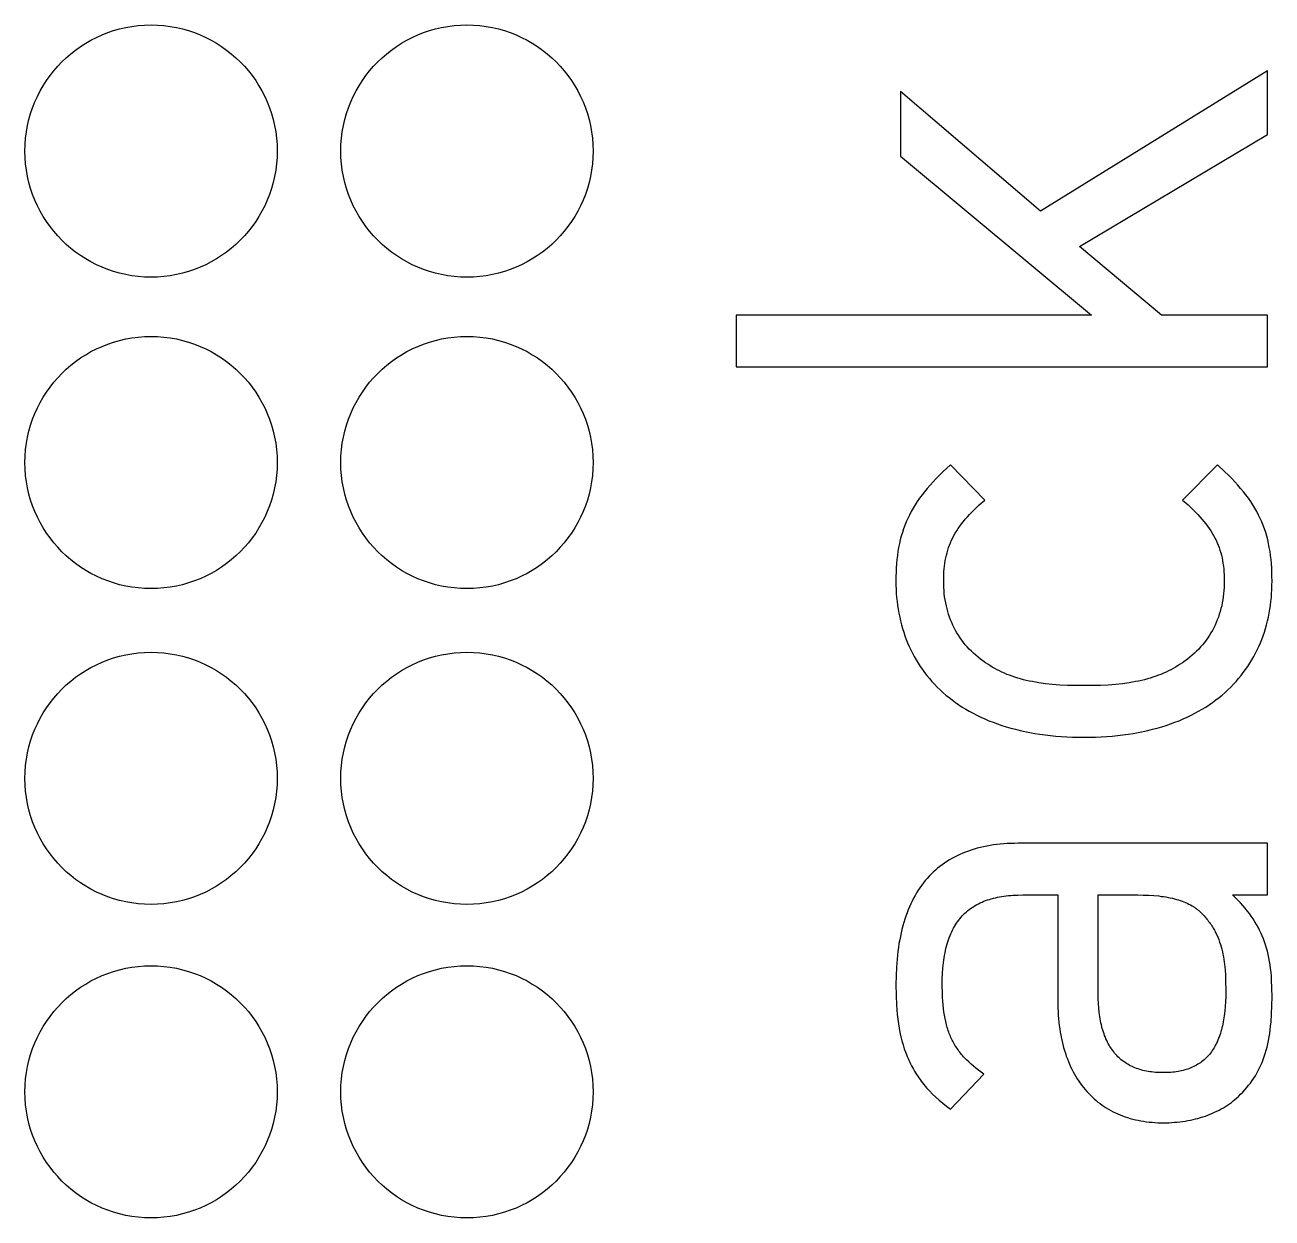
# Model space of a CAD drawing. Extents: x -34 to 366, y 525 to 825.
# Drawn here: x 52.52 to 62.83, y 655.52 to 665.39 of the extents above; entities that cross this region are included whole.
import ezdxf

# ---------------------------------------------------------------- set-up
doc = ezdxf.new("R2010")
doc.units = 0
doc.header["$MEASUREMENT"] = 0
doc.layers.add('ETCH', color=96, linetype='CONTINUOUS')

msp = doc.modelspace()

# ---------------------------------------------------------------- linework, layer by layer
at = {"layer": 'ETCH'}
for p, q in [((62.795, 665.007), (60.918, 663.845)), ((62.795, 664.479), (62.795, 665.007)), ((60.918, 663.845), (59.758, 664.835)), ((59.758, 664.835), (59.758, 664.302)), ((61.239, 663.555), (62.795, 664.479)), ((59.758, 664.302), (61.338, 662.986)), ((61.918, 662.986), (61.239, 663.555)), ((61.338, 662.986), (58.4, 662.986)), ((58.4, 662.986), (58.4, 662.559)), ((62.795, 662.986), (61.918, 662.986)), ((62.795, 662.559), (62.795, 662.986)), ((58.4, 662.559), (62.795, 662.559)), ((60.082, 661.663), (60.055, 661.636)), ((60.11, 661.691), (60.082, 661.663)), ((60.171, 661.747), (60.11, 661.691)), ((60.455, 661.457), (60.171, 661.747)), ((62.381, 661.747), (62.091, 661.457)), ((62.442, 661.691), (62.381, 661.747)), ((62.471, 661.663), (62.442, 661.691)), ((62.498, 661.636), (62.471, 661.663)), ((59.98, 661.553), (59.958, 661.526)), ((60.004, 661.581), (59.98, 661.553)), ((60.029, 661.608), (60.004, 661.581)), ((60.055, 661.636), (60.029, 661.608)), ((62.524, 661.608), (62.498, 661.636)), ((62.549, 661.581), (62.524, 661.608)), ((62.572, 661.553), (62.549, 661.581)), ((62.595, 661.526), (62.572, 661.553)), ((59.897, 661.444), (59.88, 661.417)), ((59.916, 661.472), (59.897, 661.444)), ((59.937, 661.499), (59.916, 661.472)), ((59.958, 661.526), (59.937, 661.499)), ((60.41, 661.416), (60.455, 661.457)), ((62.091, 661.457), (62.137, 661.416)), ((62.616, 661.499), (62.595, 661.526)), ((62.636, 661.472), (62.616, 661.499)), ((62.655, 661.444), (62.636, 661.472)), ((62.673, 661.417), (62.655, 661.444)), ((59.847, 661.361), (59.832, 661.333)), ((59.863, 661.389), (59.847, 661.361)), ((59.88, 661.417), (59.863, 661.389)), ((60.33, 661.337), (60.349, 661.357)), ((60.349, 661.357), (60.368, 661.376)), ((60.368, 661.376), (60.388, 661.396)), ((60.388, 661.396), (60.41, 661.416)), ((62.137, 661.416), (62.179, 661.376)), ((62.179, 661.376), (62.198, 661.357)), ((62.198, 661.357), (62.217, 661.337)), ((62.69, 661.389), (62.673, 661.417)), ((62.705, 661.361), (62.69, 661.389)), ((62.72, 661.333), (62.705, 661.361)), ((59.794, 661.247), (59.784, 661.218)), ((59.806, 661.276), (59.794, 661.247)), ((59.819, 661.305), (59.806, 661.276)), ((59.832, 661.333), (59.819, 661.305)), ((60.237, 661.222), (60.25, 661.241)), ((60.25, 661.241), (60.264, 661.26)), ((60.264, 661.26), (60.28, 661.279)), ((60.28, 661.279), (60.295, 661.299)), ((60.295, 661.299), (60.312, 661.318)), ((60.312, 661.318), (60.33, 661.337)), ((62.217, 661.337), (62.235, 661.318)), ((62.235, 661.318), (62.252, 661.299)), ((62.252, 661.299), (62.268, 661.279)), ((62.268, 661.279), (62.283, 661.26)), ((62.283, 661.26), (62.298, 661.241)), ((62.298, 661.241), (62.312, 661.222)), ((62.734, 661.305), (62.72, 661.333)), ((62.746, 661.276), (62.734, 661.305)), ((62.758, 661.247), (62.746, 661.276)), ((62.769, 661.218), (62.758, 661.247)), ((59.765, 661.158), (59.757, 661.127)), ((59.774, 661.188), (59.765, 661.158)), ((59.784, 661.218), (59.774, 661.188)), ((60.181, 661.124), (60.191, 661.144)), ((60.191, 661.144), (60.201, 661.164)), ((60.201, 661.164), (60.212, 661.183)), ((60.212, 661.183), (60.224, 661.203)), ((60.224, 661.203), (60.237, 661.222)), ((62.312, 661.222), (62.325, 661.203)), ((62.325, 661.203), (62.337, 661.183)), ((62.337, 661.183), (62.348, 661.164)), ((62.348, 661.164), (62.359, 661.144)), ((62.359, 661.144), (62.369, 661.124)), ((62.779, 661.188), (62.769, 661.218)), ((62.788, 661.158), (62.779, 661.188)), ((62.796, 661.127), (62.788, 661.158)), ((59.738, 661.032), (59.733, 660.999)), ((59.743, 661.064), (59.738, 661.032)), ((59.75, 661.096), (59.743, 661.064)), ((59.757, 661.127), (59.75, 661.096)), ((60.144, 661.021), (60.15, 661.043)), ((60.15, 661.043), (60.157, 661.063)), ((60.157, 661.063), (60.164, 661.084)), ((60.164, 661.084), (60.172, 661.104)), ((60.172, 661.104), (60.181, 661.124)), ((62.369, 661.124), (62.378, 661.104)), ((62.378, 661.104), (62.386, 661.084)), ((62.386, 661.084), (62.394, 661.063)), ((62.394, 661.063), (62.401, 661.043)), ((62.401, 661.043), (62.407, 661.021)), ((62.803, 661.096), (62.796, 661.127)), ((62.809, 661.064), (62.803, 661.096)), ((62.815, 661.032), (62.809, 661.064)), ((62.819, 660.999), (62.815, 661.032)), ((59.726, 660.931), (59.724, 660.896)), ((59.729, 660.966), (59.726, 660.931)), ((59.733, 660.999), (59.729, 660.966)), ((60.122, 660.91), (60.125, 660.933)), ((60.125, 660.933), (60.129, 660.956)), ((60.129, 660.956), (60.133, 660.978)), ((60.133, 660.978), (60.138, 661)), ((60.138, 661), (60.144, 661.021)), ((62.407, 661.021), (62.413, 661)), ((62.413, 661), (62.418, 660.978)), ((62.418, 660.978), (62.423, 660.956)), ((62.423, 660.956), (62.426, 660.933)), ((62.426, 660.933), (62.43, 660.91)), ((62.823, 660.966), (62.819, 660.999)), ((62.826, 660.931), (62.823, 660.966)), ((62.829, 660.896), (62.826, 660.931)), ((59.722, 660.861), (59.721, 660.824)), ((59.724, 660.896), (59.722, 660.861)), ((60.116, 660.813), (60.117, 660.838)), ((60.117, 660.838), (60.118, 660.863)), ((60.118, 660.863), (60.12, 660.887)), ((60.12, 660.887), (60.122, 660.91)), ((62.43, 660.91), (62.432, 660.887)), ((62.432, 660.887), (62.434, 660.863)), ((62.434, 660.863), (62.436, 660.838)), ((62.436, 660.838), (62.436, 660.813)), ((62.83, 660.861), (62.829, 660.896)), ((62.831, 660.824), (62.83, 660.861)), ((59.721, 660.824), (59.721, 660.787)), ((59.721, 660.787), (59.721, 660.753)), ((59.721, 660.753), (59.722, 660.718)), ((60.116, 660.787), (60.116, 660.813)), ((60.116, 660.76), (60.116, 660.787)), ((60.117, 660.734), (60.116, 660.76)), ((60.119, 660.708), (60.117, 660.734)), ((62.435, 660.734), (62.434, 660.708)), ((62.436, 660.76), (62.435, 660.734)), ((62.436, 660.813), (62.437, 660.787)), ((62.437, 660.787), (62.436, 660.76)), ((62.83, 660.718), (62.831, 660.753)), ((62.832, 660.787), (62.831, 660.824)), ((62.831, 660.753), (62.832, 660.787)), ((59.722, 660.718), (59.724, 660.685)), ((59.724, 660.685), (59.727, 660.651)), ((59.727, 660.651), (59.73, 660.618)), ((60.121, 660.682), (60.119, 660.708)), ((60.124, 660.657), (60.121, 660.682)), ((60.128, 660.632), (60.124, 660.657)), ((60.133, 660.607), (60.128, 660.632)), ((62.424, 660.632), (62.42, 660.607)), ((62.428, 660.657), (62.424, 660.632)), ((62.431, 660.682), (62.428, 660.657)), ((62.434, 660.708), (62.431, 660.682)), ((62.822, 660.618), (62.826, 660.651)), ((62.826, 660.651), (62.828, 660.685)), ((62.828, 660.685), (62.83, 660.718)), ((59.73, 660.618), (59.734, 660.585)), ((59.734, 660.585), (59.739, 660.553)), ((59.739, 660.553), (59.745, 660.52)), ((59.745, 660.52), (59.752, 660.488)), ((60.138, 660.583), (60.133, 660.607)), ((60.144, 660.559), (60.138, 660.583)), ((60.15, 660.535), (60.144, 660.559)), ((60.157, 660.512), (60.15, 660.535)), ((62.403, 660.535), (62.395, 660.512)), ((62.409, 660.559), (62.403, 660.535)), ((62.415, 660.583), (62.409, 660.559)), ((62.42, 660.607), (62.415, 660.583)), ((62.801, 660.488), (62.807, 660.52)), ((62.807, 660.52), (62.813, 660.553)), ((62.813, 660.553), (62.818, 660.585)), ((62.818, 660.585), (62.822, 660.618)), ((59.752, 660.488), (59.759, 660.457)), ((59.759, 660.457), (59.767, 660.426)), ((59.767, 660.426), (59.775, 660.395)), ((60.165, 660.489), (60.157, 660.512)), ((60.173, 660.466), (60.165, 660.489)), ((60.183, 660.444), (60.173, 660.466)), ((60.193, 660.422), (60.183, 660.444)), ((60.203, 660.4), (60.193, 660.422)), ((62.36, 660.422), (62.349, 660.4)), ((62.37, 660.444), (62.36, 660.422)), ((62.379, 660.466), (62.37, 660.444)), ((62.388, 660.489), (62.379, 660.466)), ((62.395, 660.512), (62.388, 660.489)), ((62.777, 660.395), (62.786, 660.426)), ((62.786, 660.426), (62.794, 660.457)), ((62.794, 660.457), (62.801, 660.488)), ((59.775, 660.395), (59.785, 660.364)), ((59.785, 660.364), (59.795, 660.334)), ((59.795, 660.334), (59.806, 660.304)), ((60.214, 660.379), (60.203, 660.4)), ((60.226, 660.358), (60.214, 660.379)), ((60.239, 660.338), (60.226, 660.358)), ((60.252, 660.318), (60.239, 660.338)), ((60.266, 660.298), (60.252, 660.318)), ((62.301, 660.318), (62.287, 660.298)), ((62.314, 660.338), (62.301, 660.318)), ((62.326, 660.358), (62.314, 660.338)), ((62.338, 660.379), (62.326, 660.358)), ((62.349, 660.4), (62.338, 660.379)), ((62.746, 660.304), (62.757, 660.334)), ((62.757, 660.334), (62.768, 660.364)), ((62.768, 660.364), (62.777, 660.395)), ((59.806, 660.304), (59.818, 660.275)), ((59.818, 660.275), (59.831, 660.246)), ((59.831, 660.246), (59.844, 660.217)), ((59.844, 660.217), (59.858, 660.189)), ((60.28, 660.279), (60.266, 660.298)), ((60.295, 660.26), (60.28, 660.279)), ((60.311, 660.242), (60.295, 660.26)), ((60.328, 660.224), (60.311, 660.242)), ((60.345, 660.206), (60.328, 660.224)), ((62.225, 660.224), (62.208, 660.206)), ((62.241, 660.242), (62.225, 660.224)), ((62.257, 660.26), (62.241, 660.242)), ((62.272, 660.279), (62.257, 660.26)), ((62.287, 660.298), (62.272, 660.279)), ((62.695, 660.189), (62.709, 660.217)), ((62.709, 660.217), (62.722, 660.246)), ((62.722, 660.246), (62.735, 660.275)), ((62.735, 660.275), (62.746, 660.304)), ((59.858, 660.189), (59.873, 660.162)), ((59.873, 660.162), (59.888, 660.134)), ((59.888, 660.134), (59.905, 660.107)), ((59.905, 660.107), (59.922, 660.081)), ((60.363, 660.189), (60.345, 660.206)), ((60.381, 660.173), (60.363, 660.189)), ((60.4, 660.157), (60.381, 660.173)), ((60.42, 660.141), (60.4, 660.157)), ((60.44, 660.126), (60.42, 660.141)), ((60.461, 660.111), (60.44, 660.126)), ((60.48, 660.099), (60.461, 660.111)), ((62.091, 660.111), (62.072, 660.099)), ((62.112, 660.126), (62.091, 660.111)), ((62.133, 660.141), (62.112, 660.126)), ((62.152, 660.157), (62.133, 660.141)), ((62.171, 660.173), (62.152, 660.157)), ((62.19, 660.189), (62.171, 660.173)), ((62.208, 660.206), (62.19, 660.189)), ((62.631, 660.081), (62.648, 660.107)), ((62.648, 660.107), (62.664, 660.134)), ((62.664, 660.134), (62.68, 660.162)), ((62.68, 660.162), (62.695, 660.189)), ((59.922, 660.081), (59.94, 660.055)), ((59.94, 660.055), (59.958, 660.03)), ((59.958, 660.03), (59.977, 660.005)), ((59.977, 660.005), (59.998, 659.98)), ((60.499, 660.087), (60.48, 660.099)), ((60.518, 660.075), (60.499, 660.087)), ((60.538, 660.064), (60.518, 660.075)), ((60.557, 660.053), (60.538, 660.064)), ((60.577, 660.043), (60.557, 660.053)), ((60.598, 660.033), (60.577, 660.043)), ((60.618, 660.024), (60.598, 660.033)), ((60.639, 660.015), (60.618, 660.024)), ((60.661, 660.007), (60.639, 660.015)), ((60.683, 659.999), (60.661, 660.007)), ((61.892, 660.007), (61.87, 659.999)), ((61.913, 660.015), (61.892, 660.007)), ((61.934, 660.024), (61.913, 660.015)), ((61.955, 660.033), (61.934, 660.024)), ((61.975, 660.043), (61.955, 660.033)), ((61.995, 660.053), (61.975, 660.043)), ((62.015, 660.064), (61.995, 660.053)), ((62.034, 660.075), (62.015, 660.064)), ((62.054, 660.087), (62.034, 660.075)), ((62.072, 660.099), (62.054, 660.087)), ((62.555, 659.98), (62.575, 660.005)), ((62.575, 660.005), (62.594, 660.03)), ((62.594, 660.03), (62.613, 660.055)), ((62.613, 660.055), (62.631, 660.081)), ((59.998, 659.98), (60.019, 659.956)), ((60.019, 659.956), (60.04, 659.933)), ((60.04, 659.933), (60.063, 659.91)), ((60.063, 659.91), (60.086, 659.887)), ((60.705, 659.991), (60.683, 659.999)), ((60.728, 659.984), (60.705, 659.991)), ((60.751, 659.977), (60.728, 659.984)), ((60.775, 659.971), (60.751, 659.977)), ((60.799, 659.965), (60.775, 659.971)), ((60.824, 659.96), (60.799, 659.965)), ((60.85, 659.955), (60.824, 659.96)), ((60.876, 659.95), (60.85, 659.955)), ((60.902, 659.946), (60.876, 659.95)), ((60.957, 659.938), (60.902, 659.946)), ((61.015, 659.932), (60.957, 659.938)), ((61.076, 659.927), (61.015, 659.932)), ((61.139, 659.924), (61.076, 659.927)), ((61.206, 659.922), (61.139, 659.924)), ((61.276, 659.922), (61.206, 659.922)), ((61.346, 659.922), (61.276, 659.922)), ((61.413, 659.924), (61.346, 659.922)), ((61.477, 659.927), (61.413, 659.924)), ((61.537, 659.932), (61.477, 659.927)), ((61.595, 659.938), (61.537, 659.932)), ((61.65, 659.946), (61.595, 659.938)), ((61.677, 659.95), (61.65, 659.946)), ((61.703, 659.955), (61.677, 659.95)), ((61.728, 659.96), (61.703, 659.955)), ((61.753, 659.965), (61.728, 659.96)), ((61.777, 659.971), (61.753, 659.965)), ((61.801, 659.977), (61.777, 659.971)), ((61.825, 659.984), (61.801, 659.977)), ((61.847, 659.991), (61.825, 659.984)), ((61.87, 659.999), (61.847, 659.991)), ((62.467, 659.887), (62.49, 659.91)), ((62.49, 659.91), (62.512, 659.933)), ((62.512, 659.933), (62.534, 659.956)), ((62.534, 659.956), (62.555, 659.98)), ((60.086, 659.887), (60.11, 659.865)), ((60.11, 659.865), (60.134, 659.844)), ((60.134, 659.844), (60.16, 659.823)), ((60.16, 659.823), (60.186, 659.803)), ((60.186, 659.803), (60.213, 659.783)), ((62.34, 659.783), (62.367, 659.803)), ((62.367, 659.803), (62.393, 659.823)), ((62.393, 659.823), (62.418, 659.844)), ((62.418, 659.844), (62.443, 659.865)), ((62.443, 659.865), (62.467, 659.887)), ((60.213, 659.783), (60.241, 659.764)), ((60.241, 659.764), (60.269, 659.745)), ((60.269, 659.745), (60.298, 659.727)), ((60.298, 659.727), (60.328, 659.71)), ((60.328, 659.71), (60.359, 659.693)), ((60.359, 659.693), (60.391, 659.677)), ((62.162, 659.677), (62.193, 659.693)), ((62.193, 659.693), (62.224, 659.71)), ((62.224, 659.71), (62.254, 659.727)), ((62.254, 659.727), (62.283, 659.745)), ((62.283, 659.745), (62.312, 659.764)), ((62.312, 659.764), (62.34, 659.783)), ((60.391, 659.677), (60.423, 659.661)), ((60.423, 659.661), (60.456, 659.646)), ((60.456, 659.646), (60.49, 659.632)), ((60.49, 659.632), (60.524, 659.619)), ((60.524, 659.619), (60.56, 659.606)), ((60.56, 659.606), (60.596, 659.593)), ((60.596, 659.593), (60.633, 659.582)), ((61.92, 659.582), (61.957, 659.593)), ((61.957, 659.593), (61.993, 659.606)), ((61.993, 659.606), (62.028, 659.619)), ((62.028, 659.619), (62.063, 659.632)), ((62.063, 659.632), (62.097, 659.646)), ((62.097, 659.646), (62.13, 659.661)), ((62.13, 659.661), (62.162, 659.677)), ((60.633, 659.582), (60.67, 659.571)), ((60.67, 659.571), (60.709, 659.561)), ((60.709, 659.561), (60.748, 659.551)), ((60.748, 659.551), (60.788, 659.542)), ((60.788, 659.542), (60.828, 659.534)), ((60.828, 659.534), (60.87, 659.527)), ((60.87, 659.527), (60.912, 659.52)), ((60.912, 659.52), (60.955, 659.514)), ((60.955, 659.514), (60.998, 659.509)), ((60.998, 659.509), (61.043, 659.505)), ((61.043, 659.505), (61.088, 659.501)), ((61.088, 659.501), (61.134, 659.498)), ((61.134, 659.498), (61.181, 659.496)), ((61.181, 659.496), (61.276, 659.495)), ((61.276, 659.495), (61.372, 659.496)), ((61.372, 659.496), (61.419, 659.498)), ((61.419, 659.498), (61.465, 659.501)), ((61.465, 659.501), (61.51, 659.505)), ((61.51, 659.505), (61.554, 659.509)), ((61.554, 659.509), (61.598, 659.514)), ((61.598, 659.514), (61.641, 659.52)), ((61.641, 659.52), (61.683, 659.527)), ((61.683, 659.527), (61.724, 659.534)), ((61.724, 659.534), (61.765, 659.542)), ((61.765, 659.542), (61.805, 659.551)), ((61.805, 659.551), (61.844, 659.561)), ((61.844, 659.561), (61.882, 659.571)), ((61.882, 659.571), (61.92, 659.582)), ((60.344, 658.562), (60.32, 658.554)), ((60.369, 658.57), (60.344, 658.562)), ((60.394, 658.577), (60.369, 658.57)), ((60.42, 658.583), (60.394, 658.577)), ((60.446, 658.589), (60.42, 658.583)), ((60.473, 658.595), (60.446, 658.589)), ((60.5, 658.599), (60.473, 658.595)), ((60.527, 658.604), (60.5, 658.599)), ((60.555, 658.607), (60.527, 658.604)), ((60.584, 658.611), (60.555, 658.607)), ((60.613, 658.613), (60.584, 658.611)), ((60.642, 658.615), (60.613, 658.613)), ((60.672, 658.616), (60.642, 658.615)), ((60.702, 658.617), (60.672, 658.616)), ((60.733, 658.618), (60.702, 658.617)), ((62.795, 658.618), (60.733, 658.618)), ((62.795, 658.191), (62.795, 658.618)), ((60.123, 658.454), (60.103, 658.44)), ((60.143, 658.468), (60.123, 658.454)), ((60.163, 658.48), (60.143, 658.468)), ((60.184, 658.493), (60.163, 658.48)), ((60.206, 658.504), (60.184, 658.493)), ((60.228, 658.515), (60.206, 658.504)), ((60.25, 658.526), (60.228, 658.515)), ((60.273, 658.536), (60.25, 658.526)), ((60.296, 658.545), (60.273, 658.536)), ((60.32, 658.554), (60.296, 658.545)), ((60.012, 658.362), (59.995, 658.345)), ((60.029, 658.379), (60.012, 658.362)), ((60.047, 658.395), (60.029, 658.379)), ((60.065, 658.411), (60.047, 658.395)), ((60.084, 658.426), (60.065, 658.411)), ((60.103, 658.44), (60.084, 658.426)), ((59.919, 658.25), (59.905, 658.229)), ((59.933, 658.27), (59.919, 658.25)), ((59.948, 658.29), (59.933, 658.27)), ((59.964, 658.309), (59.948, 658.29)), ((59.979, 658.327), (59.964, 658.309)), ((59.995, 658.345), (59.979, 658.327)), ((59.867, 658.163), (59.855, 658.14)), ((59.879, 658.186), (59.867, 658.163)), ((59.892, 658.208), (59.879, 658.186)), ((59.905, 658.229), (59.892, 658.208)), ((60.448, 658.138), (60.463, 658.144)), ((60.463, 658.144), (60.478, 658.149)), ((60.478, 658.149), (60.494, 658.154)), ((60.494, 658.154), (60.51, 658.159)), ((60.51, 658.159), (60.527, 658.163)), ((60.527, 658.163), (60.544, 658.168)), ((60.544, 658.168), (60.561, 658.171)), ((60.561, 658.171), (60.578, 658.175)), ((60.578, 658.175), (60.596, 658.178)), ((60.596, 658.178), (60.614, 658.181)), ((60.614, 658.181), (60.632, 658.183)), ((60.632, 658.183), (60.651, 658.185)), ((60.651, 658.185), (60.67, 658.187)), ((60.67, 658.187), (60.689, 658.188)), ((60.689, 658.188), (60.729, 658.19)), ((60.729, 658.19), (60.77, 658.191)), ((60.77, 658.191), (61.06, 658.191)), ((61.06, 658.191), (61.06, 657.314)), ((61.394, 658.191), (61.721, 658.191)), ((61.394, 657.373), (61.394, 658.191)), ((61.721, 658.191), (61.767, 658.19)), ((61.767, 658.19), (61.812, 658.189)), ((61.812, 658.189), (61.855, 658.186)), ((61.855, 658.186), (61.896, 658.182)), ((61.896, 658.182), (61.915, 658.179)), ((61.915, 658.179), (61.935, 658.177)), ((61.935, 658.177), (61.953, 658.174)), ((61.953, 658.174), (61.972, 658.17)), ((61.972, 658.17), (61.99, 658.167)), ((61.99, 658.167), (62.007, 658.163)), ((62.007, 658.163), (62.024, 658.159)), ((62.024, 658.159), (62.041, 658.154)), ((62.041, 658.154), (62.057, 658.15)), ((62.057, 658.15), (62.073, 658.145)), ((62.073, 658.145), (62.088, 658.139)), ((62.527, 658.169), (62.505, 658.191)), ((62.505, 658.191), (62.795, 658.191)), ((62.549, 658.147), (62.527, 658.169)), ((62.57, 658.125), (62.549, 658.147)), ((59.813, 658.042), (59.803, 658.016)), ((59.823, 658.067), (59.813, 658.042)), ((59.833, 658.092), (59.823, 658.067)), ((59.844, 658.116), (59.833, 658.092)), ((59.855, 658.14), (59.844, 658.116)), ((60.292, 658.039), (60.303, 658.049)), ((60.303, 658.049), (60.314, 658.059)), ((60.314, 658.059), (60.326, 658.069)), ((60.326, 658.069), (60.338, 658.078)), ((60.338, 658.078), (60.351, 658.087)), ((60.351, 658.087), (60.364, 658.095)), ((60.364, 658.095), (60.377, 658.103)), ((60.377, 658.103), (60.391, 658.111)), ((60.391, 658.111), (60.404, 658.118)), ((60.404, 658.118), (60.419, 658.125)), ((60.419, 658.125), (60.433, 658.132)), ((60.433, 658.132), (60.448, 658.138)), ((62.088, 658.139), (62.103, 658.134)), ((62.103, 658.134), (62.117, 658.128)), ((62.117, 658.128), (62.131, 658.122)), ((62.131, 658.122), (62.144, 658.115)), ((62.144, 658.115), (62.157, 658.108)), ((62.157, 658.108), (62.17, 658.101)), ((62.17, 658.101), (62.182, 658.094)), ((62.182, 658.094), (62.188, 658.09)), ((62.188, 658.09), (62.194, 658.086)), ((62.194, 658.086), (62.199, 658.082)), ((62.199, 658.082), (62.205, 658.078)), ((62.205, 658.078), (62.21, 658.074)), ((62.21, 658.074), (62.216, 658.07)), ((62.216, 658.07), (62.221, 658.065)), ((62.221, 658.065), (62.226, 658.061)), ((62.226, 658.061), (62.231, 658.056)), ((62.231, 658.056), (62.236, 658.052)), ((62.236, 658.052), (62.241, 658.047)), ((62.241, 658.047), (62.245, 658.043)), ((62.245, 658.043), (62.262, 658.025)), ((62.59, 658.103), (62.57, 658.125)), ((62.608, 658.081), (62.59, 658.103)), ((62.626, 658.059), (62.608, 658.081)), ((62.644, 658.037), (62.626, 658.059)), ((59.786, 657.962), (59.778, 657.935)), ((59.794, 657.99), (59.786, 657.962)), ((59.803, 658.016), (59.794, 657.99)), ((60.205, 657.929), (60.213, 657.943)), ((60.213, 657.943), (60.222, 657.956)), ((60.222, 657.956), (60.231, 657.969)), ((60.231, 657.969), (60.24, 657.982)), ((60.24, 657.982), (60.25, 657.994)), ((60.25, 657.994), (60.26, 658.006)), ((60.26, 658.006), (60.27, 658.017)), ((60.27, 658.017), (60.281, 658.028)), ((60.281, 658.028), (60.292, 658.039)), ((62.262, 658.025), (62.27, 658.017)), ((62.27, 658.017), (62.278, 658.008)), ((62.278, 658.008), (62.286, 657.999)), ((62.286, 657.999), (62.293, 657.99)), ((62.293, 657.99), (62.3, 657.981)), ((62.3, 657.981), (62.307, 657.972)), ((62.307, 657.972), (62.314, 657.963)), ((62.314, 657.963), (62.32, 657.954)), ((62.32, 657.954), (62.327, 657.945)), ((62.327, 657.945), (62.333, 657.936)), ((62.66, 658.014), (62.644, 658.037)), ((62.675, 657.992), (62.66, 658.014)), ((62.69, 657.969), (62.675, 657.992)), ((62.704, 657.947), (62.69, 657.969)), ((62.717, 657.923), (62.704, 657.947)), ((59.758, 657.848), (59.752, 657.818)), ((59.764, 657.878), (59.758, 657.848)), ((59.771, 657.906), (59.764, 657.878)), ((59.778, 657.935), (59.771, 657.906)), ((60.156, 657.82), (60.162, 657.837)), ((60.162, 657.837), (60.169, 657.854)), ((60.169, 657.854), (60.175, 657.869)), ((60.175, 657.869), (60.182, 657.885)), ((60.182, 657.885), (60.19, 657.9)), ((60.19, 657.9), (60.197, 657.915)), ((60.197, 657.915), (60.205, 657.929)), ((62.333, 657.936), (62.339, 657.926)), ((62.339, 657.926), (62.344, 657.917)), ((62.344, 657.917), (62.35, 657.908)), ((62.35, 657.908), (62.355, 657.898)), ((62.355, 657.898), (62.36, 657.889)), ((62.36, 657.889), (62.365, 657.879)), ((62.365, 657.879), (62.375, 657.86)), ((62.375, 657.86), (62.383, 657.841)), ((62.383, 657.841), (62.391, 657.821)), ((62.729, 657.9), (62.717, 657.923)), ((62.74, 657.876), (62.729, 657.9)), ((62.751, 657.852), (62.74, 657.876)), ((62.761, 657.828), (62.751, 657.852)), ((59.742, 657.756), (59.737, 657.725)), ((59.746, 657.788), (59.742, 657.756)), ((59.752, 657.818), (59.746, 657.788)), ((60.131, 657.73), (60.135, 657.749)), ((60.135, 657.749), (60.14, 657.768)), ((60.14, 657.768), (60.145, 657.786)), ((60.145, 657.786), (60.151, 657.803)), ((60.151, 657.803), (60.156, 657.82)), ((62.391, 657.821), (62.398, 657.801)), ((62.398, 657.801), (62.405, 657.782)), ((62.405, 657.782), (62.411, 657.761)), ((62.411, 657.761), (62.417, 657.741)), ((62.417, 657.741), (62.422, 657.721)), ((62.77, 657.803), (62.761, 657.828)), ((62.778, 657.777), (62.77, 657.803)), ((62.786, 657.751), (62.778, 657.777)), ((62.793, 657.725), (62.786, 657.751)), ((59.73, 657.659), (59.725, 657.592)), ((59.737, 657.725), (59.73, 657.659)), ((60.109, 657.586), (60.114, 657.629)), ((60.114, 657.629), (60.117, 657.65)), ((60.117, 657.65), (60.12, 657.671)), ((60.12, 657.671), (60.123, 657.691)), ((60.123, 657.691), (60.127, 657.711)), ((60.127, 657.711), (60.131, 657.73)), ((62.422, 657.721), (62.426, 657.7)), ((62.426, 657.7), (62.43, 657.679)), ((62.43, 657.679), (62.433, 657.658)), ((62.433, 657.658), (62.436, 657.637)), ((62.436, 657.637), (62.439, 657.615)), ((62.8, 657.698), (62.793, 657.725)), ((62.806, 657.67), (62.8, 657.698)), ((62.811, 657.641), (62.806, 657.67)), ((62.815, 657.612), (62.811, 657.641)), ((59.725, 657.592), (59.722, 657.522)), ((60.104, 657.493), (60.106, 657.54)), ((60.106, 657.54), (60.109, 657.586)), ((62.439, 657.615), (62.443, 657.572)), ((62.443, 657.572), (62.446, 657.527)), ((62.446, 657.527), (62.448, 657.483)), ((62.819, 657.582), (62.815, 657.612)), ((62.823, 657.552), (62.819, 657.582)), ((62.826, 657.52), (62.823, 657.552)), ((59.722, 657.522), (59.721, 657.45)), ((59.721, 657.45), (59.722, 657.363)), ((60.103, 657.444), (60.104, 657.493)), ((60.105, 657.376), (60.103, 657.444)), ((62.448, 657.483), (62.449, 657.391)), ((62.828, 657.488), (62.826, 657.52)), ((62.831, 657.42), (62.828, 657.488)), ((59.722, 657.363), (59.726, 657.28)), ((60.106, 657.344), (60.105, 657.376)), ((60.108, 657.312), (60.106, 657.344)), ((61.394, 657.332), (61.394, 657.373)), ((61.396, 657.293), (61.394, 657.332)), ((62.449, 657.348), (62.447, 657.307)), ((62.449, 657.391), (62.449, 657.348)), ((62.832, 657.349), (62.831, 657.42)), ((62.831, 657.275), (62.832, 657.349)), ((59.726, 657.28), (59.729, 657.24)), ((59.729, 657.24), (59.732, 657.201)), ((60.111, 657.282), (60.108, 657.312)), ((60.114, 657.252), (60.111, 657.282)), ((60.117, 657.224), (60.114, 657.252)), ((60.122, 657.196), (60.117, 657.224)), ((61.06, 657.314), (61.061, 657.253)), ((61.061, 657.253), (61.062, 657.224)), ((61.062, 657.224), (61.064, 657.195)), ((61.398, 657.255), (61.396, 657.293)), ((61.402, 657.219), (61.398, 657.255)), ((61.407, 657.184), (61.402, 657.219)), ((62.441, 657.229), (62.437, 657.192)), ((62.445, 657.267), (62.441, 657.229)), ((62.447, 657.307), (62.445, 657.267)), ((62.828, 657.206), (62.831, 657.275)), ((59.732, 657.201), (59.737, 657.163)), ((59.737, 657.163), (59.742, 657.125)), ((59.742, 657.125), (59.748, 657.089)), ((60.127, 657.169), (60.122, 657.196)), ((60.133, 657.143), (60.127, 657.169)), ((60.139, 657.117), (60.133, 657.143)), ((60.146, 657.093), (60.139, 657.117)), ((61.064, 657.195), (61.066, 657.166)), ((61.066, 657.166), (61.069, 657.138)), ((61.069, 657.138), (61.072, 657.11)), ((61.41, 657.167), (61.407, 657.184)), ((61.413, 657.15), (61.41, 657.167)), ((61.416, 657.133), (61.413, 657.15)), ((61.42, 657.117), (61.416, 657.133)), ((61.424, 657.101), (61.42, 657.117)), ((62.425, 657.123), (62.421, 657.107)), ((62.428, 657.14), (62.425, 657.123)), ((62.431, 657.157), (62.428, 657.14)), ((62.437, 657.192), (62.431, 657.157)), ((62.82, 657.107), (62.823, 657.139)), ((62.823, 657.139), (62.828, 657.206)), ((59.748, 657.089), (59.754, 657.053)), ((59.754, 657.053), (59.762, 657.018)), ((59.762, 657.018), (59.771, 656.984)), ((60.15, 657.081), (60.146, 657.093)), ((60.154, 657.069), (60.15, 657.081)), ((60.158, 657.057), (60.154, 657.069)), ((60.162, 657.045), (60.158, 657.057)), ((60.167, 657.034), (60.162, 657.045)), ((60.172, 657.023), (60.167, 657.034)), ((60.176, 657.012), (60.172, 657.023)), ((60.181, 657.001), (60.176, 657.012)), ((61.072, 657.11), (61.076, 657.083)), ((61.076, 657.083), (61.08, 657.056)), ((61.08, 657.056), (61.085, 657.03)), ((61.085, 657.03), (61.09, 657.004)), ((61.428, 657.086), (61.424, 657.101)), ((61.432, 657.071), (61.428, 657.086)), ((61.437, 657.056), (61.432, 657.071)), ((61.442, 657.041), (61.437, 657.056)), ((61.447, 657.027), (61.442, 657.041)), ((61.453, 657.013), (61.447, 657.027)), ((61.458, 657), (61.453, 657.013)), ((62.395, 657.016), (62.389, 657.002)), ((62.4, 657.03), (62.395, 657.016)), ((62.404, 657.045), (62.4, 657.03)), ((62.409, 657.06), (62.404, 657.045)), ((62.413, 657.075), (62.409, 657.06)), ((62.417, 657.091), (62.413, 657.075)), ((62.421, 657.107), (62.417, 657.091)), ((62.802, 656.988), (62.807, 657.016)), ((62.807, 657.016), (62.812, 657.046)), ((62.812, 657.046), (62.816, 657.076)), ((62.816, 657.076), (62.82, 657.107)), ((59.771, 656.984), (59.78, 656.951)), ((59.78, 656.951), (59.79, 656.918)), ((59.79, 656.918), (59.802, 656.886)), ((60.187, 656.99), (60.181, 657.001)), ((60.192, 656.98), (60.187, 656.99)), ((60.198, 656.969), (60.192, 656.98)), ((60.203, 656.959), (60.198, 656.969)), ((60.209, 656.949), (60.203, 656.959)), ((60.216, 656.938), (60.209, 656.949)), ((60.222, 656.928), (60.216, 656.938)), ((60.229, 656.919), (60.222, 656.928)), ((60.235, 656.909), (60.229, 656.919)), ((60.242, 656.899), (60.235, 656.909)), ((61.09, 657.004), (61.096, 656.978)), ((61.096, 656.978), (61.102, 656.953)), ((61.102, 656.953), (61.108, 656.929)), ((61.108, 656.929), (61.115, 656.905)), ((61.464, 656.987), (61.458, 657)), ((61.471, 656.974), (61.464, 656.987)), ((61.477, 656.961), (61.471, 656.974)), ((61.484, 656.949), (61.477, 656.961)), ((61.491, 656.937), (61.484, 656.949)), ((61.498, 656.926), (61.491, 656.937)), ((61.506, 656.914), (61.498, 656.926)), ((61.514, 656.903), (61.506, 656.914)), ((62.345, 656.915), (62.337, 656.904)), ((62.352, 656.926), (62.345, 656.915)), ((62.359, 656.938), (62.352, 656.926)), ((62.365, 656.95), (62.359, 656.938)), ((62.372, 656.963), (62.365, 656.95)), ((62.378, 656.976), (62.372, 656.963)), ((62.384, 656.989), (62.378, 656.976)), ((62.389, 657.002), (62.384, 656.989)), ((62.775, 656.88), (62.783, 656.906)), ((62.783, 656.906), (62.79, 656.933)), ((62.79, 656.933), (62.796, 656.96)), ((62.796, 656.96), (62.802, 656.988)), ((59.802, 656.886), (59.808, 656.87)), ((59.808, 656.87), (59.814, 656.854)), ((59.814, 656.854), (59.821, 656.839)), ((59.821, 656.839), (59.828, 656.823)), ((59.828, 656.823), (59.835, 656.808)), ((59.835, 656.808), (59.842, 656.793)), ((60.249, 656.89), (60.242, 656.899)), ((60.257, 656.88), (60.249, 656.89)), ((60.264, 656.871), (60.257, 656.88)), ((60.272, 656.862), (60.264, 656.871)), ((60.28, 656.853), (60.272, 656.862)), ((60.288, 656.844), (60.28, 656.853)), ((60.305, 656.826), (60.288, 656.844)), ((60.323, 656.809), (60.305, 656.826)), ((60.342, 656.792), (60.323, 656.809)), ((61.115, 656.905), (61.123, 656.881)), ((61.123, 656.881), (61.13, 656.858)), ((61.13, 656.858), (61.139, 656.835)), ((61.139, 656.835), (61.147, 656.813)), ((61.147, 656.813), (61.157, 656.791)), ((61.522, 656.893), (61.514, 656.903)), ((61.53, 656.882), (61.522, 656.893)), ((61.539, 656.872), (61.53, 656.882)), ((61.548, 656.863), (61.539, 656.872)), ((61.557, 656.853), (61.548, 656.863)), ((61.566, 656.844), (61.557, 656.853)), ((61.576, 656.836), (61.566, 656.844)), ((61.585, 656.827), (61.576, 656.836)), ((61.596, 656.819), (61.585, 656.827)), ((61.606, 656.812), (61.596, 656.819)), ((61.617, 656.804), (61.606, 656.812)), ((61.628, 656.797), (61.617, 656.804)), ((62.239, 656.803), (62.228, 656.796)), ((62.249, 656.811), (62.239, 656.803)), ((62.259, 656.819), (62.249, 656.811)), ((62.269, 656.827), (62.259, 656.819)), ((62.278, 656.835), (62.269, 656.827)), ((62.288, 656.844), (62.278, 656.835)), ((62.296, 656.853), (62.288, 656.844)), ((62.305, 656.862), (62.296, 656.853)), ((62.314, 656.872), (62.305, 656.862)), ((62.322, 656.882), (62.314, 656.872)), ((62.33, 656.893), (62.322, 656.882)), ((62.337, 656.904), (62.33, 656.893)), ((62.739, 656.783), (62.749, 656.806)), ((62.749, 656.806), (62.758, 656.83)), ((62.758, 656.83), (62.767, 656.855)), ((62.767, 656.855), (62.775, 656.88)), ((59.842, 656.793), (59.85, 656.778)), ((59.85, 656.778), (59.858, 656.764)), ((59.858, 656.764), (59.866, 656.749)), ((59.866, 656.749), (59.874, 656.734)), ((59.874, 656.734), (59.883, 656.72)), ((59.883, 656.72), (59.892, 656.706)), ((59.892, 656.706), (59.901, 656.692)), ((60.171, 656.419), (60.449, 656.709)), ((60.362, 656.775), (60.342, 656.792)), ((60.382, 656.758), (60.362, 656.775)), ((60.404, 656.741), (60.382, 656.758)), ((60.426, 656.725), (60.404, 656.741)), ((60.449, 656.709), (60.426, 656.725)), ((61.157, 656.791), (61.166, 656.77)), ((61.166, 656.77), (61.176, 656.749)), ((61.176, 656.749), (61.187, 656.728)), ((61.187, 656.728), (61.198, 656.708)), ((61.198, 656.708), (61.209, 656.689)), ((61.639, 656.79), (61.628, 656.797)), ((61.65, 656.784), (61.639, 656.79)), ((61.662, 656.778), (61.65, 656.784)), ((61.674, 656.772), (61.662, 656.778)), ((61.686, 656.766), (61.674, 656.772)), ((61.698, 656.761), (61.686, 656.766)), ((61.711, 656.756), (61.698, 656.761)), ((61.724, 656.752), (61.711, 656.756)), ((61.737, 656.747), (61.724, 656.752)), ((61.75, 656.743), (61.737, 656.747)), ((61.764, 656.74), (61.75, 656.743)), ((61.778, 656.737), (61.764, 656.74)), ((61.792, 656.734), (61.778, 656.737)), ((61.806, 656.731), (61.792, 656.734)), ((61.821, 656.729), (61.806, 656.731)), ((61.836, 656.727), (61.821, 656.729)), ((61.851, 656.725), (61.836, 656.727)), ((61.867, 656.723), (61.851, 656.725)), ((61.882, 656.722), (61.867, 656.723)), ((61.898, 656.721), (61.882, 656.722)), ((61.914, 656.721), (61.898, 656.721)), ((61.931, 656.721), (61.914, 656.721)), ((61.947, 656.721), (61.931, 656.721)), ((61.963, 656.721), (61.947, 656.721)), ((61.979, 656.722), (61.963, 656.721)), ((61.994, 656.723), (61.979, 656.722)), ((62.01, 656.725), (61.994, 656.723)), ((62.025, 656.726), (62.01, 656.725)), ((62.039, 656.728), (62.025, 656.726)), ((62.054, 656.731), (62.039, 656.728)), ((62.068, 656.733), (62.054, 656.731)), ((62.082, 656.736), (62.068, 656.733)), ((62.096, 656.739), (62.082, 656.736)), ((62.109, 656.743), (62.096, 656.739)), ((62.122, 656.747), (62.109, 656.743)), ((62.135, 656.751), (62.122, 656.747)), ((62.148, 656.756), (62.135, 656.751)), ((62.16, 656.761), (62.148, 656.756)), ((62.172, 656.766), (62.16, 656.761)), ((62.184, 656.771), (62.172, 656.766)), ((62.195, 656.777), (62.184, 656.771)), ((62.207, 656.783), (62.195, 656.777)), ((62.218, 656.79), (62.207, 656.783)), ((62.228, 656.796), (62.218, 656.79)), ((62.694, 656.695), (62.706, 656.717)), ((62.706, 656.717), (62.718, 656.738)), ((62.718, 656.738), (62.729, 656.76)), ((62.729, 656.76), (62.739, 656.783)), ((59.901, 656.692), (59.911, 656.678)), ((59.911, 656.678), (59.921, 656.664)), ((59.921, 656.664), (59.931, 656.65)), ((59.931, 656.65), (59.942, 656.637)), ((59.942, 656.637), (59.953, 656.623)), ((59.953, 656.623), (59.964, 656.61)), ((59.964, 656.61), (59.975, 656.596)), ((61.209, 656.689), (61.221, 656.67)), ((61.221, 656.67), (61.233, 656.651)), ((61.233, 656.651), (61.245, 656.633)), ((61.245, 656.633), (61.258, 656.615)), ((61.258, 656.615), (61.272, 656.598)), ((61.272, 656.598), (61.285, 656.581)), ((62.606, 656.578), (62.623, 656.597)), ((62.623, 656.597), (62.638, 656.616)), ((62.638, 656.616), (62.653, 656.635)), ((62.653, 656.635), (62.667, 656.655)), ((62.667, 656.655), (62.681, 656.675)), ((62.681, 656.675), (62.694, 656.695)), ((59.975, 656.596), (59.999, 656.57)), ((59.999, 656.57), (60.024, 656.544)), ((60.024, 656.544), (60.051, 656.518)), ((60.051, 656.518), (60.079, 656.493)), ((61.285, 656.581), (61.299, 656.565)), ((61.299, 656.565), (61.314, 656.55)), ((61.314, 656.55), (61.329, 656.534)), ((61.329, 656.534), (61.344, 656.52)), ((61.344, 656.52), (61.36, 656.505)), ((61.36, 656.505), (61.376, 656.491)), ((62.51, 656.487), (62.525, 656.499)), ((62.525, 656.499), (62.54, 656.512)), ((62.54, 656.512), (62.554, 656.525)), ((62.554, 656.525), (62.572, 656.543)), ((62.572, 656.543), (62.59, 656.56)), ((62.59, 656.56), (62.606, 656.578)), ((60.079, 656.493), (60.108, 656.468)), ((60.108, 656.468), (60.139, 656.443)), ((60.139, 656.443), (60.171, 656.419)), ((61.376, 656.491), (61.392, 656.478)), ((61.392, 656.478), (61.409, 656.465)), ((61.409, 656.465), (61.426, 656.453)), ((61.426, 656.453), (61.444, 656.441)), ((61.444, 656.441), (61.461, 656.43)), ((61.461, 656.43), (61.48, 656.419)), ((61.48, 656.419), (61.498, 656.408)), ((61.498, 656.408), (61.517, 656.398)), ((61.517, 656.398), (61.536, 656.389)), ((62.338, 656.385), (62.357, 656.393)), ((62.357, 656.393), (62.375, 656.402)), ((62.375, 656.402), (62.394, 656.411)), ((62.394, 656.411), (62.411, 656.421)), ((62.411, 656.421), (62.429, 656.431)), ((62.429, 656.431), (62.446, 656.441)), ((62.446, 656.441), (62.463, 656.452)), ((62.463, 656.452), (62.479, 656.463)), ((62.479, 656.463), (62.495, 656.475)), ((62.495, 656.475), (62.51, 656.487)), ((61.536, 656.389), (61.556, 656.38)), ((61.556, 656.38), (61.576, 656.372)), ((61.576, 656.372), (61.596, 656.364)), ((61.596, 656.364), (61.617, 656.356)), ((61.617, 656.356), (61.637, 656.349)), ((61.637, 656.349), (61.659, 656.343)), ((61.659, 656.343), (61.68, 656.337)), ((61.68, 656.337), (61.702, 656.332)), ((61.702, 656.332), (61.724, 656.327)), ((61.724, 656.327), (61.747, 656.323)), ((61.747, 656.323), (61.769, 656.319)), ((61.769, 656.319), (61.792, 656.315)), ((61.792, 656.315), (61.816, 656.312)), ((61.816, 656.312), (61.839, 656.31)), ((61.839, 656.31), (61.863, 656.308)), ((61.863, 656.308), (61.887, 656.307)), ((61.887, 656.307), (61.912, 656.306)), ((61.912, 656.306), (61.937, 656.306)), ((61.937, 656.306), (61.959, 656.306)), ((61.959, 656.306), (61.982, 656.307)), ((61.982, 656.307), (62.004, 656.308)), ((62.004, 656.308), (62.026, 656.31)), ((62.026, 656.31), (62.048, 656.312)), ((62.048, 656.312), (62.07, 656.314)), ((62.07, 656.314), (62.092, 656.317)), ((62.092, 656.317), (62.114, 656.32)), ((62.114, 656.32), (62.135, 656.324)), ((62.135, 656.324), (62.157, 656.328)), ((62.157, 656.328), (62.178, 656.333)), ((62.178, 656.333), (62.199, 656.338)), ((62.199, 656.338), (62.219, 656.343)), ((62.219, 656.343), (62.24, 656.349)), ((62.24, 656.349), (62.26, 656.356)), ((62.26, 656.356), (62.28, 656.362)), ((62.28, 656.362), (62.3, 656.369)), ((62.3, 656.369), (62.319, 656.377)), ((62.319, 656.377), (62.338, 656.385))]:
    msp.add_line(p, q, dxfattribs=at)
for centre in [(53.561, 664.343), (56.173, 664.343), (53.561, 661.767), (56.173, 661.767), (53.561, 659.155), (56.173, 659.155), (53.561, 656.562), (56.173, 656.562)]:
    msp.add_circle(centre, 1.043, dxfattribs=at)

doc.saveas('drawing.dxf')
